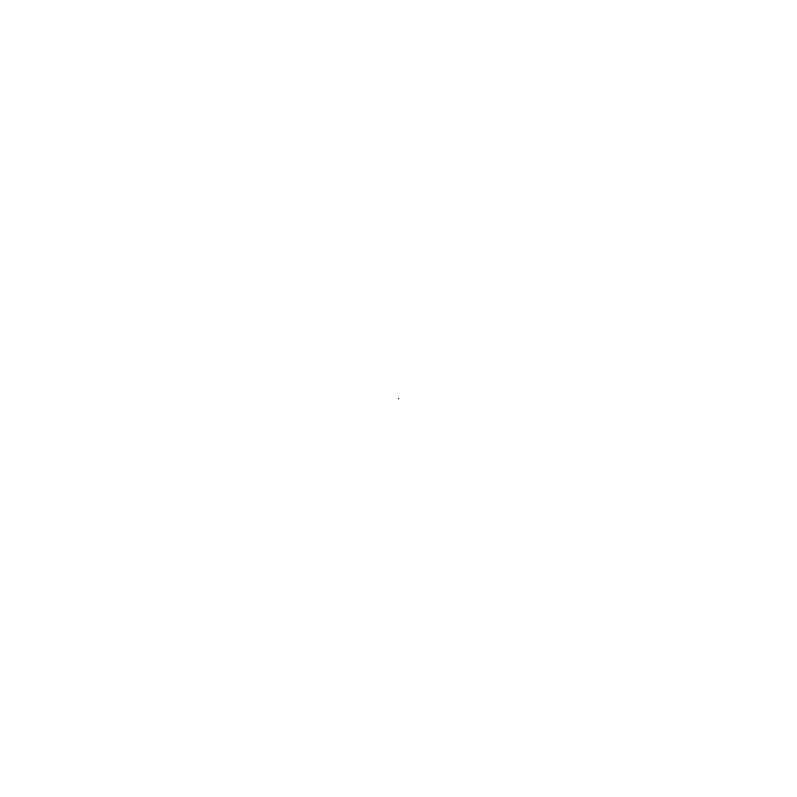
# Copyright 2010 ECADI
# Model space of a CAD drawing. Header units: millimetres. Extents: x 0 to 12095980, y -6694179 to 0.
# Drawn here: x 0 to 0, y 0 to 0 of the extents above; entities that cross this region are included whole.
import ezdxf

# ---------------------------------------------------------------- set-up
doc = ezdxf.new("R2010")
doc.units = ezdxf.units.MM
doc.header["$LTSCALE"] = 10
doc.linetypes.add('A1-RD-2F$0$CENTER', pattern=[50.8, 31.75, -6.35, 6.35, -6.35])
doc.linetypes.add('A1-RI-F2$0$CENTER', pattern=[50.8, 31.75, -6.35, 6.35, -6.35])
doc.layers.add('A1-RD-2F$0$A-GRID', color=1, linetype='A1-RD-2F$0$CENTER', lineweight=9)
doc.layers.add('A1-RI-F2$0$A-GRID', color=1, linetype='A1-RI-F2$0$CENTER', lineweight=9)
doc.layers.add('A1-RI-F2$0$A-TEXT1', color=4, linetype='Continuous')
doc.styles.add('A1-RI-F2$0$ECADI', font='gbeitc.shx', dxfattribs={"width": 0.7, "bigfont": 'gbcbig.shx'})

# ---------------------------------------------------------------- blocks, each defined once
blk = doc.blocks.new('A1-RD-2F')
at = {"layer": 'A1-RD-2F$0$A-GRID', "linetype": 'ByBlock'}
blk.add_point((0, 0), dxfattribs=at)
blk.add_point((0, 0), dxfattribs=at)
blk.add_point((0, 0), dxfattribs=at)
blk = doc.blocks.new('A1-RI-F2')
at = {"layer": 'A1-RI-F2$0$A-GRID', "linetype": 'ByBlock'}
blk.add_point((0, 0), dxfattribs=at)
blk.add_point((0, 0), dxfattribs=at)
blk.add_point((0, 0), dxfattribs=at)
at = {"color": 3, "linetype": 'ByBlock'}
blk.add_blockref('A1-RD-2F', (0, 0), dxfattribs=at)
at = {"layer": 'A1-RI-F2$0$A-TEXT1', "style": 'A1-RI-F2$0$ECADI', "width": 0.7}
for tag, p in [('（-0.050）', (11749732.0935551208, -6422418.7218807722)), ('（结构标高）', (11757640.7691504396, -6422418.7218807722))]:
    blk.add_attdef(tag, p, '', height=375, dxfattribs=at)

msp = doc.modelspace()

# ---------------------------------------------------------------- block references
msp.add_blockref('A1-RI-F2', (0, 0))

doc.saveas('drawing.dxf')
